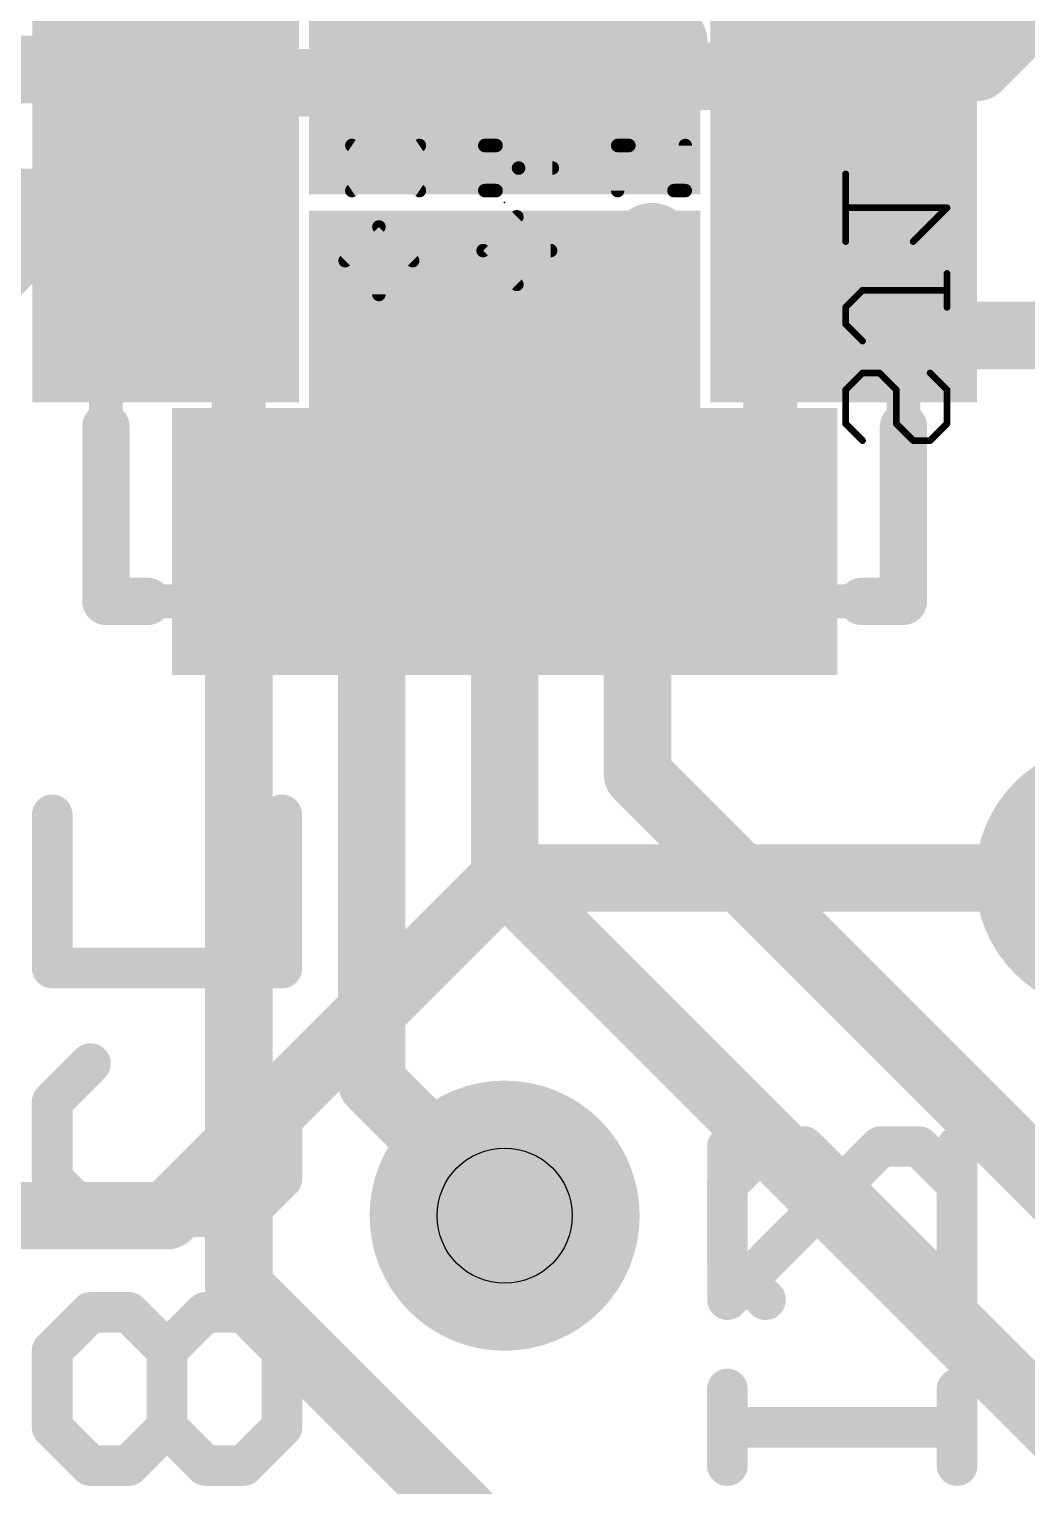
# Model space of a CAD drawing. Extents: x -36 to 72, y -7 to 16.
# Drawn here: x 5.83 to 9.58, y 2.79 to 8.27 of the extents above; entities that cross this region are included whole.
import ezdxf

# ---------------------------------------------------------------- set-up
doc = ezdxf.new("R2010")
doc.units = 0
for name, color, linetype in [('1', 12, 'CONTINUOUS'), ('16', 132, 'CONTINUOUS'), ('18', 110, 'CONTINUOUS'), ('21', 53, 'CONTINUOUS'), ('22', 53, 'CONTINUOUS'), ('23', 53, 'CONTINUOUS'), ('24', 53, 'CONTINUOUS'), ('26', 253, 'CONTINUOUS'), ('29', 253, 'CONTINUOUS'), ('30', 253, 'CONTINUOUS'), ('31', 253, 'CONTINUOUS'), ('44', 253, 'CONTINUOUS'), ('51', 53, 'CONTINUOUS')]:
    doc.layers.add(name, color=color, linetype=linetype)

# ---------------------------------------------------------------- blocks, each defined once
blk = doc.blocks.new('RECT')
blk.add_solid([(-0.5, -0.5), (0.5, -0.5), (-0.5, 0.5), (0.5, 0.5)])
blk = doc.blocks.new('ROUNDV')
at = {"const_width": 0.5}
blk.add_lwpolyline([(0, -0.25, 1), (0, 0.25, 1), (0, -0.25)], format="xyb", dxfattribs=at)

msp = doc.modelspace()

# ---------------------------------------------------------------- linework, layer by layer
at = {"layer": '1', "const_width": 0.254}
for points in [[(5.199, 8.12), (6.345, 8.12)], [(5.08, 6.985), (5.715, 7.62)], [(5.715, 7.62), (6.345, 7.62)], [(9.898, 7.12), (8.895, 7.12)], [(6.62, 3.54), (6.62, 6.345)], [(7.12, 4.31), (7.12, 6.345)], [(7.62, 5.08), (7.62, 6.345)], [(8.12, 5.469), (8.12, 6.345)], [(10.541, 3.048), (8.12, 5.469)], [(11.43, 1.27), (7.62, 5.08)], [(7.12, 4.31), (7.62, 3.81)], [(8.89, 1.27), (6.62, 3.54)]]:
    msp.add_lwpolyline(points, dxfattribs=at)
at = {"layer": '1', "const_width": 0.127}
for points in [[(6.345, 8.0565, 1), (6.345, 8.1835)], [(5.7599, 7.5751, 1), (5.6701, 7.6649)], [(6.345, 7.5565, 1), (6.345, 7.6835)], [(8.895, 7.1835, 1), (8.895, 7.0565)], [(6.6835, 6.345, 1), (6.5565, 6.345)], [(7.1835, 6.345, 1), (7.0565, 6.345)], [(7.6835, 6.345, 1), (7.5565, 6.345)], [(8.1835, 6.345, 1), (8.0565, 6.345)], [(8.1649, 5.5139, 1), (8.0751, 5.4241)], [(8.0565, 5.469, 1), (8.1835, 5.469)], [(7.6649, 5.1249, 1), (7.5751, 5.0351)], [(7.5565, 5.08, 1), (7.6835, 5.08)], [(7.1649, 4.3549, 1), (7.0751, 4.2651)], [(7.0565, 4.31, 1), (7.1835, 4.31)], [(7.5751, 3.7651, 1), (7.6649, 3.8549)], [(6.6649, 3.5849, 1), (6.5751, 3.4951)], [(6.5565, 3.54, 1), (6.6835, 3.54)]]:
    msp.add_lwpolyline(points, format="xyb", dxfattribs=at)
at = {"layer": '16', "const_width": 0.254}
for points in [[(9.398, 8.128), (10.16, 8.89)], [(7.62, 8.07), (9.398, 8.128)], [(5.08, 6.731), (6.419, 8.07)], [(6.419, 8.07), (7.62, 8.07)], [(6.35, 3.81), (7.62, 5.08)], [(7.62, 5.08), (9.898, 5.08)], [(3.81, 3.81), (6.35, 3.81)]]:
    msp.add_lwpolyline(points, dxfattribs=at)
at = {"layer": '16', "const_width": 0.127}
for points in [[(9.3531, 8.1729, 1), (9.4429, 8.0831)], [(9.4001, 8.0645, 1), (9.3959, 8.1915)], [(6.419, 8.1335, 1), (6.419, 8.0065)], [(6.4639, 8.0251, 1), (6.3741, 8.1149)], [(7.6179, 8.1335, 1), (7.6221, 8.0065)], [(7.62, 8.0065, 1), (7.62, 8.1335)], [(7.62, 5.1435, 1), (7.62, 5.0165)], [(7.6649, 5.0351, 1), (7.5751, 5.1249)], [(6.3051, 3.8549, 1), (6.3949, 3.7651)], [(6.35, 3.7465, 1), (6.35, 3.8735)]]:
    msp.add_lwpolyline(points, format="xyb", dxfattribs=at)
at = {"layer": '21'}
for points, const_width in [([(8.22, 8.12, 1), (8.22, 8.32, 1), (8.22, 8.12)], 0.127), ([(6.1645, 6.7768, 1), (6.0755, 6.7768)], 0.0889), ([(9.1645, 6.7768, 1), (9.0756, 6.7768)], 0.0889), ([(6.12, 6.1645, 1), (6.12, 6.0755)], 0.0889), ([(6.2768, 6.0755, 1), (6.2768, 6.1645)], 0.0889), ([(8.9632, 6.1645, 1), (8.9632, 6.0755)], 0.0889), ([(9.12, 6.0755, 1), (9.12, 6.1645)], 0.0889), ([(6.0755, 6.12, 1), (6.1645, 6.12)], 0.0889), ([(9.0756, 6.12, 1), (9.1645, 6.12)], 0.0889), ([(6.8199, 5.3175, 1), (6.7437, 5.3175)], 0.0762), ([(5.9175, 4.7793, 1), (5.9175, 4.7031)], 0.0762), ([(6.7437, 4.7412, 1), (6.8199, 4.7412)], 0.0762), ([(6.7818, 4.7031, 1), (6.7818, 4.7793)], 0.0762), ([(6.0885, 4.355, 1), (6.0346, 4.4089)], 0.0762), ([(6.6647, 4.4089, 1), (6.6108, 4.355)], 0.0762), ([(5.8905, 4.2648, 1), (5.9444, 4.2109)], 0.0762), ([(5.9556, 4.2379, 1), (5.8794, 4.2379)], 0.0762), ([(6.8199, 4.2379, 1), (6.7437, 4.2379)], 0.0762), ([(6.7549, 4.2109, 1), (6.8087, 4.2648)], 0.0762), ([(8.6015, 4.1082, 1), (8.6015, 4.032)], 0.0762), ([(8.6285, 4.0432, 1), (8.5746, 4.097)], 0.0762), ([(8.7725, 4.097, 1), (8.7186, 4.0432)], 0.0762), ([(8.7456, 4.032, 1), (8.7456, 4.1082)], 0.0762), ([(9.3599, 4.0701, 1), (9.2837, 4.0701)], 0.0762), ([(5.9444, 3.9767, 1), (5.8905, 3.9228)], 0.0762), ([(6.8087, 3.9228, 1), (6.7549, 3.9767)], 0.0762), ([(8.4956, 3.926, 1), (8.4194, 3.926)], 0.0762), ([(5.8794, 3.9498, 1), (5.9556, 3.9498)], 0.0762), ([(6.7437, 3.9498, 1), (6.8199, 3.9498)], 0.0762), ([(8.4305, 3.953, 1), (8.4844, 3.8991)], 0.0762), ([(6.0615, 3.8438, 1), (6.0615, 3.7676)], 0.0762), ([(6.0346, 3.7788, 1), (6.0885, 3.8327)], 0.0762), ([(6.6108, 3.8327, 1), (6.6647, 3.7788)], 0.0762), ([(6.6377, 3.7676, 1), (6.6377, 3.8438)], 0.0762), ([(8.4844, 3.6649, 1), (8.4305, 3.611)], 0.0762), ([(8.4194, 3.6379, 1), (8.4956, 3.6379)], 0.0762), ([(6.0885, 3.4195, 1), (6.0346, 3.4734)], 0.0762), ([(6.4937, 3.4845, 1), (6.4937, 3.4083)], 0.0762), ([(6.5206, 3.4195, 1), (6.4667, 3.4734)], 0.0762), ([(6.6647, 3.4734, 1), (6.6108, 3.4195)], 0.0762), ([(6.6377, 3.4083, 1), (6.6377, 3.4845)], 0.0762), ([(8.5746, 3.4669, 1), (8.6285, 3.5208)], 0.0762), ([(9.2837, 3.4939, 1), (9.3599, 3.4939)], 0.0762), ([(9.2949, 3.4669, 1), (9.3487, 3.5208)], 0.0762), ([(5.8905, 3.3293, 1), (5.9444, 3.2754)], 0.0762), ([(5.9556, 3.3024, 1), (5.8794, 3.3024)], 0.0762), ([(6.3877, 3.3024, 1), (6.3115, 3.3024)], 0.0762), ([(6.3227, 3.3293, 1), (6.3766, 3.2754)], 0.0762), ([(6.8199, 3.3024, 1), (6.7437, 3.3024)], 0.0762), ([(6.7549, 3.2754, 1), (6.8087, 3.3293)], 0.0762), ([(8.4956, 3.1583, 1), (8.4194, 3.1583)], 0.0762), ([(9.3599, 3.1583, 1), (9.2837, 3.1583)], 0.0762), ([(5.9444, 3.0412, 1), (5.8905, 2.9873)], 0.0762), ([(6.3766, 2.9873, 1), (6.3227, 3.0412)], 0.0762), ([(6.8087, 2.9873, 1), (6.7549, 3.0412)], 0.0762), ([(8.4575, 3.0524, 1), (8.4575, 2.9762)], 0.0762), ([(9.3218, 2.9762, 1), (9.3218, 3.0524)], 0.0762), ([(5.8794, 3.0143, 1), (5.9556, 3.0143)], 0.0762), ([(6.3115, 3.0143, 1), (6.3877, 3.0143)], 0.0762), ([(6.7437, 3.0143, 1), (6.8199, 3.0143)], 0.0762), ([(6.0615, 2.9083, 1), (6.0615, 2.8321)], 0.0762), ([(6.0346, 2.8433, 1), (6.0885, 2.8971)], 0.0762), ([(6.1786, 2.8971, 1), (6.2325, 2.8433)], 0.0762), ([(6.2056, 2.8321, 1), (6.2056, 2.9083)], 0.0762), ([(6.6108, 2.8971, 1), (6.6647, 2.8433)], 0.0762), ([(8.4194, 2.8702, 1), (8.4956, 2.8702)], 0.0762), ([(9.2837, 2.8702, 1), (9.3599, 2.8702)], 0.0762)]:
    msp.add_lwpolyline(points, format="xyb", dxfattribs=dict(at, const_width=const_width))
for points, const_width in [([(6.12, 6.12), (6.12, 6.7768)], 0.1778), ([(9.12, 6.12), (9.12, 6.7768)], 0.1778), ([(6.2768, 6.12), (6.12, 6.12)], 0.1778), ([(8.9632, 6.12), (9.12, 6.12)], 0.1778), ([(6.7818, 4.7412), (6.7818, 5.3175)], 0.1524), ([(5.9175, 4.7412), (6.7818, 4.7412)], 0.1524), ([(6.0615, 4.3819), (5.9175, 4.2379)], 0.1524), ([(6.7818, 4.2379), (6.6377, 4.3819)], 0.1524), ([(5.9175, 4.2379), (5.9175, 3.9498)], 0.1524), ([(6.7818, 3.9498), (6.7818, 4.2379)], 0.1524), ([(8.6015, 4.0701), (8.4575, 3.926)], 0.1524), ([(8.7456, 4.0701), (8.6015, 4.0701)], 0.1524), ([(9.3218, 3.4939), (8.7456, 4.0701)], 0.1524), ([(9.3218, 4.0701), (9.3218, 3.4939)], 0.1524), ([(5.9175, 3.9498), (6.0615, 3.8057)], 0.1524), ([(6.6377, 3.8057), (6.7818, 3.9498)], 0.1524), ([(8.4575, 3.926), (8.4575, 3.6379)], 0.1524), ([(6.0615, 3.8057), (6.6377, 3.8057)], 0.1524), ([(8.4575, 3.6379), (8.6015, 3.4939)], 0.1524), ([(6.0615, 3.4464), (5.9175, 3.3024)], 0.1524), ([(6.3496, 3.3024), (6.4937, 3.4464)], 0.1524), ([(6.4937, 3.4464), (6.6377, 3.4464)], 0.1524), ([(6.6377, 3.4464), (6.7818, 3.3024)], 0.1524), ([(5.9175, 3.3024), (5.9175, 3.0143)], 0.1524), ([(6.3496, 3.0143), (6.3496, 3.3024)], 0.1524), ([(6.7818, 3.3024), (6.7818, 3.0143)], 0.1524), ([(8.4575, 2.8702), (8.4575, 3.1583)], 0.1524), ([(9.3218, 2.8702), (9.3218, 3.1583)], 0.1524), ([(5.9175, 3.0143), (6.0615, 2.8702)], 0.1524), ([(6.2056, 2.8702), (6.3496, 3.0143)], 0.1524), ([(6.7818, 3.0143), (6.6377, 2.8702)], 0.1524), ([(9.3218, 3.0143), (8.4575, 3.0143)], 0.1524), ([(6.0615, 2.8702), (6.2056, 2.8702)], 0.1524)]:
    msp.add_lwpolyline(points, dxfattribs=dict(at, const_width=const_width))
at = {"layer": '22'}
for points, const_width in [([(6.62, 8.42), (6.62, 6.82)], 0.2032), ([(8.62, 6.82), (8.62, 8.42)], 0.2032), ([(5.9182, 4.7412), (5.9182, 5.3175)], 0.1524), ([(6.7825, 4.7412), (5.9182, 4.7412)], 0.1524), ([(5.9182, 4.2379), (6.0623, 4.3819)], 0.1524), ([(6.6385, 4.3819), (6.7825, 4.2379)], 0.1524), ([(5.9182, 3.9498), (5.9182, 4.2379)], 0.1524), ([(6.7825, 4.2379), (6.7825, 3.9498)], 0.1524), ([(8.4582, 4.0701), (8.4582, 3.4939)], 0.1524), ([(8.4582, 3.4939), (9.0344, 4.0701)], 0.1524), ([(9.0344, 4.0701), (9.1785, 4.0701)], 0.1524), ([(9.1785, 4.0701), (9.3225, 3.926)], 0.1524), ([(6.0623, 3.8057), (5.9182, 3.9498)], 0.1524), ([(6.7825, 3.9498), (6.6385, 3.8057)], 0.1524), ([(9.3225, 3.926), (9.3225, 3.6379)], 0.1524), ([(6.6385, 3.8057), (6.0623, 3.8057)], 0.1524), ([(9.3225, 3.6379), (9.1785, 3.4939)], 0.1524), ([(6.0623, 3.4464), (5.9182, 3.3024)], 0.1524), ([(6.2063, 3.4464), (6.0623, 3.4464)], 0.1524), ([(6.3504, 3.3024), (6.2063, 3.4464)], 0.1524), ([(6.6385, 3.4464), (6.7825, 3.3024)], 0.1524), ([(5.9182, 3.3024), (5.9182, 3.0143)], 0.1524), ([(6.3504, 3.0143), (6.3504, 3.3024)], 0.1524), ([(6.7825, 3.3024), (6.7825, 3.0143)], 0.1524), ([(8.4582, 2.8702), (8.4582, 3.1583)], 0.1524), ([(9.3225, 2.8702), (9.3225, 3.1583)], 0.1524), ([(5.9182, 3.0143), (6.0623, 2.8702)], 0.1524), ([(6.4944, 2.8702), (6.3504, 3.0143)], 0.1524), ([(6.7825, 3.0143), (6.6385, 2.8702)], 0.1524), ([(8.4582, 3.0143), (9.3225, 3.0143)], 0.1524), ([(6.6385, 2.8702), (6.4944, 2.8702)], 0.1524)]:
    msp.add_lwpolyline(points, dxfattribs=dict(at, const_width=const_width))
for points, const_width in [([(6.62, 6.82, 0.4142), (6.92, 6.62)], 0.2032), ([(6.6698, 6.83, 1), (6.5702, 6.81)], 0.1016), ([(8.32, 6.62, 0.4142), (8.62, 6.82)], 0.2032), ([(8.6698, 6.81, 1), (8.5702, 6.83)], 0.1016), ([(6.5692, 6.82, 1), (6.6708, 6.82)], 0.1016), ([(8.5692, 6.82, 1), (8.6708, 6.82)], 0.1016), ([(6.93, 6.5702, 1), (6.91, 6.6698)], 0.1016), ([(8.33, 6.6698, 1), (8.31, 6.5702)], 0.1016), ([(5.9563, 5.3175, 1), (5.8801, 5.3175)], 0.0762), ([(5.9182, 4.7793, 1), (5.9182, 4.7031)], 0.0762), ([(5.8801, 4.7412, 1), (5.9563, 4.7412)], 0.0762), ([(6.7825, 4.7031, 1), (6.7825, 4.7793)], 0.0762), ([(6.0892, 4.355, 1), (6.0353, 4.4089)], 0.0762), ([(6.6654, 4.4089, 1), (6.6115, 4.355)], 0.0762), ([(5.9563, 4.2379, 1), (5.8801, 4.2379)], 0.0762), ([(5.8913, 4.2648, 1), (5.9451, 4.2109)], 0.0762), ([(6.8206, 4.2379, 1), (6.7444, 4.2379)], 0.0762), ([(6.7556, 4.2109, 1), (6.8095, 4.2648)], 0.0762), ([(8.4963, 4.0701, 1), (8.4201, 4.0701)], 0.0762), ([(9.0344, 4.1082, 1), (9.0344, 4.032)], 0.0762), ([(9.0614, 4.0432, 1), (9.0075, 4.097)], 0.0762), ([(9.2054, 4.097, 1), (9.1515, 4.0432)], 0.0762), ([(9.1785, 4.032, 1), (9.1785, 4.1082)], 0.0762), ([(5.9451, 3.9767, 1), (5.8913, 3.9228)], 0.0762), ([(6.8095, 3.9228, 1), (6.7556, 3.9767)], 0.0762), ([(9.3606, 3.926, 1), (9.2844, 3.926)], 0.0762), ([(5.8801, 3.9498, 1), (5.9563, 3.9498)], 0.0762), ([(6.7444, 3.9498, 1), (6.8206, 3.9498)], 0.0762), ([(9.2956, 3.8991, 1), (9.3495, 3.953)], 0.0762), ([(6.0623, 3.8438, 1), (6.0623, 3.7676)], 0.0762), ([(6.0353, 3.7788, 1), (6.0892, 3.8327)], 0.0762), ([(6.6115, 3.8327, 1), (6.6654, 3.7788)], 0.0762), ([(6.6385, 3.7676, 1), (6.6385, 3.8438)], 0.0762), ([(9.2844, 3.6379, 1), (9.3606, 3.6379)], 0.0762), ([(9.3495, 3.611, 1), (9.2956, 3.6649)], 0.0762), ([(6.0623, 3.4845, 1), (6.0623, 3.4083)], 0.0762), ([(6.0892, 3.4195, 1), (6.0353, 3.4734)], 0.0762), ([(6.2333, 3.4734, 1), (6.1794, 3.4195)], 0.0762), ([(6.2063, 3.4083, 1), (6.2063, 3.4845)], 0.0762), ([(6.6654, 3.4734, 1), (6.6115, 3.4195)], 0.0762), ([(8.4313, 3.5208, 1), (8.4851, 3.4669)], 0.0762), ([(8.4201, 3.4939, 1), (8.4963, 3.4939)], 0.0762), ([(9.1515, 3.5208, 1), (9.2054, 3.4669)], 0.0762), ([(5.9563, 3.3024, 1), (5.8801, 3.3024)], 0.0762), ([(5.8913, 3.3293, 1), (5.9451, 3.2754)], 0.0762), ([(6.3885, 3.3024, 1), (6.3123, 3.3024)], 0.0762), ([(6.3234, 3.2754, 1), (6.3773, 3.3293)], 0.0762), ([(6.8206, 3.3024, 1), (6.7444, 3.3024)], 0.0762), ([(6.7556, 3.2754, 1), (6.8095, 3.3293)], 0.0762), ([(8.4963, 3.1583, 1), (8.4201, 3.1583)], 0.0762), ([(9.3606, 3.1583, 1), (9.2844, 3.1583)], 0.0762), ([(5.9451, 3.0412, 1), (5.8913, 2.9873)], 0.0762), ([(6.3773, 3.0412, 1), (6.3234, 2.9873)], 0.0762), ([(6.8095, 2.9873, 1), (6.7556, 3.0412)], 0.0762), ([(8.4582, 3.0524, 1), (8.4582, 2.9762)], 0.0762), ([(9.3225, 2.9762, 1), (9.3225, 3.0524)], 0.0762), ([(5.8801, 3.0143, 1), (5.9563, 3.0143)], 0.0762), ([(6.3123, 3.0143, 1), (6.3885, 3.0143)], 0.0762), ([(6.7444, 3.0143, 1), (6.8206, 3.0143)], 0.0762), ([(6.0353, 2.8433, 1), (6.0892, 2.8971)], 0.0762), ([(6.4944, 2.9083, 1), (6.4944, 2.8321)], 0.0762), ([(6.4675, 2.8433, 1), (6.5214, 2.8971)], 0.0762), ([(6.6115, 2.8971, 1), (6.6654, 2.8433)], 0.0762), ([(6.6385, 2.8321, 1), (6.6385, 2.9083)], 0.0762), ([(8.4201, 2.8702, 1), (8.4963, 2.8702)], 0.0762), ([(9.2844, 2.8702, 1), (9.3606, 2.8702)], 0.0762)]:
    msp.add_lwpolyline(points, format="xyb", dxfattribs=dict(at, const_width=const_width))
at = {"layer": '23'}
msp.add_point((7.62, 7.62), dxfattribs=at)
at = {"layer": '24'}
msp.add_point((7.62, 7.62), dxfattribs=at)
at = {"layer": '26', "const_width": 0.0254}
for points in [[(8.9027, 7.4731), (8.9027, 7.7273)], [(9.284, 7.6002), (8.9027, 7.6002)], [(9.1569, 7.4731), (9.284, 7.6002)], [(9.284, 7.226), (9.284, 7.3531)], [(8.9027, 7.226), (8.9663, 7.2896)], [(8.9663, 7.2896), (9.284, 7.2896)], [(8.9027, 7.1625), (8.9027, 7.226)], [(8.9663, 7.0989), (8.9027, 7.1625)], [(8.9663, 6.9789), (8.9027, 6.9154)], [(9.0298, 6.9789), (8.9663, 6.9789)], [(9.0934, 6.9154), (9.0298, 6.9789)], [(9.2205, 6.9789), (9.284, 6.9154)], [(8.9027, 6.9154), (8.9027, 6.7883)], [(9.0934, 6.7883), (9.0934, 6.9154)], [(9.284, 6.9154), (9.284, 6.7883)], [(8.9027, 6.7883), (8.9663, 6.7247)], [(9.1569, 6.7247), (9.0934, 6.7883)], [(9.284, 6.7883), (9.2205, 6.7247)], [(9.2205, 6.7247), (9.1569, 6.7247)]]:
    msp.add_lwpolyline(points, dxfattribs=at)
at = {"layer": '26', "const_width": 0.0127}
for points in [[(8.9091, 7.7273, 1), (8.8964, 7.7273)], [(8.9027, 7.6066, 1), (8.9027, 7.5939)], [(9.2885, 7.5957, 1), (9.2795, 7.6047)], [(9.284, 7.5939, 1), (9.284, 7.6066)], [(8.8964, 7.4731, 1), (8.9091, 7.4731)], [(9.1524, 7.4776, 1), (9.1614, 7.4686)], [(9.2904, 7.3531, 1), (9.2777, 7.3531)], [(8.9663, 7.2959, 1), (8.9663, 7.2832)], [(8.9707, 7.2851, 1), (8.9618, 7.2941)], [(9.284, 7.2832, 1), (9.284, 7.2959)], [(8.8982, 7.2305, 1), (8.9072, 7.2215)], [(8.9091, 7.226, 1), (8.8964, 7.226)], [(9.2777, 7.226, 1), (9.2904, 7.226)], [(8.9072, 7.1669, 1), (8.8982, 7.158)], [(8.8964, 7.1625, 1), (8.9091, 7.1625)], [(8.9618, 7.0944, 1), (8.9707, 7.1034)], [(8.9663, 6.9853, 1), (8.9663, 6.9726)], [(8.9707, 6.9744, 1), (8.9618, 6.9834)], [(9.0343, 6.9834, 1), (9.0253, 6.9744)], [(9.0298, 6.9726, 1), (9.0298, 6.9853)], [(9.225, 6.9834, 1), (9.216, 6.9744)], [(8.8982, 6.9199, 1), (8.9072, 6.9109)], [(8.9091, 6.9154, 1), (8.8964, 6.9154)], [(9.0997, 6.9154, 1), (9.087, 6.9154)], [(9.0889, 6.9109, 1), (9.0979, 6.9199)], [(9.2904, 6.9154, 1), (9.2777, 6.9154)], [(9.2795, 6.9109, 1), (9.2885, 6.9199)], [(8.9072, 6.7927, 1), (8.8982, 6.7838)], [(8.8964, 6.7883, 1), (8.9091, 6.7883)], [(9.0979, 6.7927, 1), (9.0889, 6.7838)], [(9.087, 6.7883, 1), (9.0997, 6.7883)], [(9.2777, 6.7883, 1), (9.2904, 6.7883)], [(9.2885, 6.7838, 1), (9.2795, 6.7927)], [(8.9618, 6.7202, 1), (8.9707, 6.7292)], [(9.1569, 6.7311, 1), (9.1569, 6.7184)], [(9.1524, 6.7202, 1), (9.1614, 6.7292)], [(9.216, 6.7292, 1), (9.225, 6.7202)], [(9.2205, 6.7184, 1), (9.2205, 6.7311)]]:
    msp.add_lwpolyline(points, format="xyb", dxfattribs=at)
at = {"layer": '44'}
msp.add_circle((7.62, 3.81), 0.254, dxfattribs=at)
at = {"layer": '51'}
for points, const_width in [([(6.12, 6.12), (6.12, 9.12)], 0.127), ([(9.12, 9.12), (9.12, 6.12)], 0.127), ([(7.0452, 7.6647), (7.2994, 7.8342)], 0.0508), ([(7.0452, 7.8342), (7.2994, 7.6647)], 0.0508), ([(7.5876, 7.8342), (7.5452, 7.8342)], 0.0508), ([(7.6723, 7.7495), (7.5876, 7.8342)], 0.0508), ([(8.0452, 7.6647), (8.0452, 7.8342)], 0.0508), ([(8.0452, 7.8342), (8.0876, 7.8342)], 0.0508), ([(8.0876, 7.8342), (8.257, 7.6647)], 0.0508), ([(8.2994, 7.6647), (8.2994, 7.8342)], 0.0508), ([(7.5876, 7.6647), (7.6723, 7.7495)], 0.0508), ([(7.6723, 7.7495), (7.7994, 7.7495)], 0.0508), ([(7.5452, 7.6647), (7.5876, 7.6647)], 0.0508), ([(8.257, 7.6647), (8.2994, 7.6647)], 0.0508), ([(7.539, 7.439), (7.666, 7.566)], 0.0508), ([(7.147, 7.528), (7.02, 7.401)], 0.0508), ([(7.147, 7.274), (7.147, 7.528)], 0.0508), ([(7.147, 7.528), (7.274, 7.401)], 0.0508), ([(7.793, 7.439), (7.539, 7.439)], 0.0508), ([(7.539, 7.439), (7.666, 7.312)], 0.0508), ([(9.12, 6.12), (6.12, 6.12)], 0.127)]:
    msp.add_lwpolyline(points, dxfattribs=dict(at, const_width=const_width))
for points, const_width in [([(7.0522, 7.8448, 1), (7.0381, 7.8237)], 0.0254), ([(7.3064, 7.8237, 1), (7.2924, 7.8448)], 0.0254), ([(7.5452, 7.8469, 1), (7.5452, 7.8215)], 0.0254), ([(7.5965, 7.8432, 1), (7.5786, 7.8252)], 0.0254), ([(7.5876, 7.8215, 1), (7.5876, 7.8469)], 0.0254), ([(8.0579, 7.8342, 1), (8.0325, 7.8342)], 0.0254), ([(8.0452, 7.8469, 1), (8.0452, 7.8215)], 0.0254), ([(8.0965, 7.8432, 1), (8.0786, 7.8252)], 0.0254), ([(8.0876, 7.8215, 1), (8.0876, 7.8469)], 0.0254), ([(8.3121, 7.8342, 1), (8.2867, 7.8342)], 0.0254), ([(7.6723, 7.7622, 1), (7.6723, 7.7368)], 0.0254), ([(7.6813, 7.7405, 1), (7.6633, 7.7585)], 0.0254), ([(7.6633, 7.7405, 1), (7.6813, 7.7585)], 0.0254), ([(7.7994, 7.7368, 1), (7.7994, 7.7622)], 0.0254), ([(7.0381, 7.6753, 1), (7.0522, 7.6542)], 0.0254), ([(7.2924, 7.6542, 1), (7.3064, 7.6753)], 0.0254), ([(7.5452, 7.6774, 1), (7.5452, 7.652)], 0.0254), ([(7.5786, 7.6737, 1), (7.5965, 7.6558)], 0.0254), ([(7.5876, 7.652, 1), (7.5876, 7.6774)], 0.0254), ([(8.0325, 7.6647, 1), (8.0579, 7.6647)], 0.0254), ([(8.257, 7.6774, 1), (8.257, 7.652)], 0.0254), ([(8.2481, 7.6558, 1), (8.266, 7.6737)], 0.0254), ([(8.2867, 7.6647, 1), (8.3121, 7.6647)], 0.0254), ([(8.2994, 7.652, 1), (8.2994, 7.6774)], 0.0254), ([(8.174, 7.339, 1), (8.174, 7.593, 1), (8.174, 7.339)], 0.0508), ([(7.675, 7.557, 1), (7.657, 7.575)], 0.0254), ([(7.1597, 7.528, 1), (7.1343, 7.528)], 0.0254), ([(7.156, 7.537, 1), (7.138, 7.519)], 0.0254), ([(7.156, 7.519, 1), (7.138, 7.537)], 0.0254), ([(8.174, 7.4406, 1), (8.174, 7.4914, 1), (8.174, 7.4406)], 0.0508), ([(7.539, 7.4517, 1), (7.539, 7.4263)], 0.0254), ([(7.548, 7.448, 1), (7.53, 7.43)], 0.0254), ([(7.53, 7.448, 1), (7.548, 7.43)], 0.0254), ([(7.793, 7.4263, 1), (7.793, 7.4517)], 0.0254), ([(7.011, 7.41, 1), (7.029, 7.392)], 0.0254), ([(7.265, 7.392, 1), (7.283, 7.41)], 0.0254), ([(7.1343, 7.274, 1), (7.1597, 7.274)], 0.0254), ([(7.657, 7.303, 1), (7.675, 7.321)], 0.0254), ([(6.12, 6.1517, 1), (6.12, 6.0883)], 0.0635), ([(6.0883, 6.12, 1), (6.1517, 6.12)], 0.0635), ([(9.0883, 6.12, 1), (9.1518, 6.12)], 0.0635), ([(9.12, 6.0883, 1), (9.12, 6.1517)], 0.0635)]:
    msp.add_lwpolyline(points, format="xyb", dxfattribs=dict(at, const_width=const_width))

# ---------------------------------------------------------------- block references
at = {"layer": '1', "xscale": 0.3, "yscale": 0.8}
for p, rotation in [((6.345, 8.12), 270), ((8.895, 8.12), 90), ((6.345, 7.62), 270), ((8.895, 7.62), 90), ((6.345, 7.12), 270), ((8.895, 7.12), 90)]:
    msp.add_blockref('RECT', p, dxfattribs=dict(at, rotation=rotation))
for p in [(6.62, 6.345), (7.12, 6.345), (7.62, 6.345), (8.12, 6.345), (8.62, 6.345)]:
    msp.add_blockref('RECT', p, dxfattribs=at)
at = {"layer": '16', "xscale": 0.635, "yscale": 1.27, "rotation": 90}
for p in [(7.62, 8.07), (7.62, 7.17)]:
    msp.add_blockref('RECT', p, dxfattribs=at)
at = {"layer": '18', "xscale": 1.016, "yscale": 1.016}
for p in [(9.898, 5.08), (9.898, 5.08), (7.62, 3.81), (7.62, 3.81)]:
    msp.add_blockref('ROUNDV', p, dxfattribs=at)
at = {"layer": '29', "xscale": 0.5032, "yscale": 1.0032}
for p, rotation in [((6.345, 8.12), 270), ((8.895, 8.12), 90), ((6.345, 7.62), 270), ((8.895, 7.62), 90), ((6.345, 7.12), 270), ((8.895, 7.12), 90)]:
    msp.add_blockref('RECT', p, dxfattribs=dict(at, rotation=rotation))
for p in [(6.62, 6.345), (7.12, 6.345), (7.62, 6.345), (8.12, 6.345), (8.62, 6.345)]:
    msp.add_blockref('RECT', p, dxfattribs=at)
at = {"layer": '30', "xscale": 0.8382, "yscale": 1.4732, "rotation": 90}
for p in [(7.62, 8.07), (7.62, 7.17)]:
    msp.add_blockref('RECT', p, dxfattribs=at)
at = {"layer": '31', "xscale": 0.3, "yscale": 0.8}
for p, rotation in [((6.345, 8.12), 270), ((8.895, 8.12), 90), ((6.345, 7.62), 270), ((8.895, 7.62), 90), ((6.345, 7.12), 270), ((8.895, 7.12), 90)]:
    msp.add_blockref('RECT', p, dxfattribs=dict(at, rotation=rotation))
for p in [(6.62, 6.345), (7.12, 6.345), (7.62, 6.345), (8.12, 6.345), (8.62, 6.345)]:
    msp.add_blockref('RECT', p, dxfattribs=at)
at = {"layer": '51'}
for p, xscale, yscale, rotation in [((6.4535, 8.12), 0.25, 0.467, 270), ((8.7865, 8.12), 0.25, 0.467, 90), ((6.4535, 7.62), 0.25, 0.467, 270), ((8.7865, 7.62), 0.25, 0.467, 90), ((6.4535, 7.12), 0.25, 0.467, 270), ((8.7865, 7.12), 0.25, 0.467, 90), ((6.62, 6.4535), 0.467, 0.25, 90), ((7.12, 6.4535), 0.467, 0.25, 90), ((7.62, 6.4535), 0.467, 0.25, 90), ((8.12, 6.4535), 0.467, 0.25, 90), ((8.62, 6.4535), 0.467, 0.25, 90)]:
    msp.add_blockref('RECT', p, dxfattribs=dict(at, xscale=xscale, yscale=yscale, rotation=rotation))

doc.saveas('drawing.dxf')
